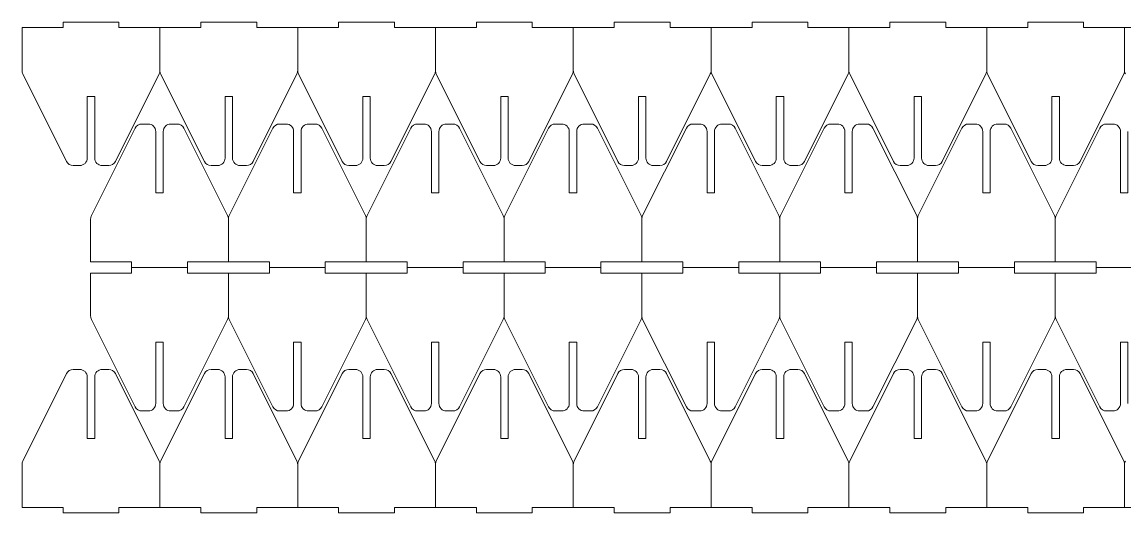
# Model space of a CAD drawing. Header units: millimetres. Extents: x -293 to 299, y -150 to -18.
# Drawn here: x -292.6 to 3.5, y -149.9 to -18.1 of the extents above; entities that cross this region are included whole.
import ezdxf

# ---------------------------------------------------------------- set-up
doc = ezdxf.new("R2010")
doc.units = ezdxf.units.MM
doc.header["$MEASUREMENT"] = 0
doc.layers.add('Layer 1', color=7, linetype='Continuous')

msp = doc.modelspace()

# ---------------------------------------------------------------- linework, layer by layer
at = {"layer": 'Layer 1', "lineweight": 9}
for points in [[(-292.6035, -31.17), (-292.6035, -19.6421), (-281.6035, -19.6421), (-281.6035, -18.1421), (-266.6035, -18.1421), (-266.6035, -19.6421), (-255.6035, -19.6421), (-244.6035, -19.6421), (-244.6035, -18.1421), (-229.6035, -18.1421), (-229.6035, -19.6421), (-218.6035, -19.6421), (-207.6035, -19.6421), (-207.6035, -18.1421), (-192.6035, -18.1421), (-192.6035, -19.6421), (-181.6035, -19.6421), (-170.6035, -19.6421), (-170.6035, -18.1421), (-155.6035, -18.1421), (-155.6035, -19.6421), (-144.6035, -19.6421), (-133.6035, -19.6421), (-133.6035, -18.1421), (-118.6035, -18.1421), (-118.6035, -19.6421), (-107.6035, -19.6421), (-96.6035, -19.6421), (-96.6035, -18.1421), (-81.6035, -18.1421), (-81.6035, -19.6421), (-70.6035, -19.6421), (-59.6035, -19.6421), (-59.6035, -18.1421), (-44.6035, -18.1421), (-44.6035, -19.6421), (-33.6035, -19.6421), (-22.6035, -19.6421), (-22.6035, -18.1421), (-7.6035, -18.1421), (-7.6035, -19.6421), (3.3965, -19.6421), (14.3965, -19.6421)], [(-255.6035, -19.6421), (-255.6035, -31.17)], [(-218.6035, -19.6421), (-218.6035, -31.17)], [(-181.6035, -19.6421), (-181.6035, -31.17)], [(-144.6035, -19.6421), (-144.6035, -31.17)], [(-107.6035, -19.6421), (-107.6035, -31.17)], [(-70.6035, -19.6421), (-70.6035, -31.17)], [(-33.6035, -19.6421), (-33.6035, -31.17)], [(3.3965, -31.17), (3.3965, -19.6421)], [(-280.6563, -55.5365), (-292.3924, -32.0644)], [(-255.8147, -32.0644), (-267.5508, -55.5365)], [(-243.6563, -55.5365), (-255.3924, -32.0644)], [(-218.8147, -32.0644), (-230.5508, -55.5365)], [(-206.6563, -55.5365), (-218.3924, -32.0644)], [(-181.8147, -32.0644), (-193.5508, -55.5365)], [(-169.6563, -55.5365), (-181.3924, -32.0644)], [(-144.8147, -32.0644), (-156.5508, -55.5365)], [(-132.6563, -55.5365), (-144.3924, -32.0644)], [(-107.8147, -32.0644), (-119.5508, -55.5365)], [(-95.6563, -55.5365), (-107.3924, -32.0644)], [(-70.8147, -32.0644), (-82.5508, -55.5365)], [(-58.6563, -55.5365), (-70.3924, -32.0644)], [(-33.8147, -32.0644), (-45.5508, -55.5365)], [(-273.1035, -54.6421), (-273.1035, -38.1421), (-275.1035, -38.1421), (-275.1035, -54.6421)], [(-236.1035, -54.6421), (-236.1035, -38.1421), (-238.1035, -38.1421), (-238.1035, -54.6421)], [(-199.1035, -54.6421), (-199.1035, -38.1421), (-201.1035, -38.1421), (-201.1035, -54.6421)], [(-162.1035, -54.6421), (-162.1035, -38.1421), (-164.1035, -38.1421), (-164.1035, -54.6421)], [(-125.1035, -54.6421), (-125.1035, -38.1421), (-127.1035, -38.1421), (-127.1035, -54.6421)], [(-88.1035, -54.6421), (-88.1035, -38.1421), (-90.1035, -38.1421), (-90.1035, -54.6421)], [(-51.1035, -54.6421), (-51.1035, -38.1421), (-53.1035, -38.1421), (-53.1035, -54.6421)], [(-262.2459, -46.6128), (-273.982, -70.0849)], [(-258.6931, -45.5072), (-260.4571, -45.5072)], [(-250.9292, -45.5072), (-252.6931, -45.5072)], [(-237.4043, -70.0849), (-249.1404, -46.6128)], [(-225.2459, -46.6128), (-236.982, -70.0849)], [(-221.6931, -45.5072), (-223.4571, -45.5072)], [(-213.9292, -45.5072), (-215.6931, -45.5072)], [(-200.4043, -70.0849), (-212.1404, -46.6128)], [(-188.2459, -46.6128), (-199.982, -70.0849)], [(-184.6931, -45.5072), (-186.4571, -45.5072)], [(-176.9292, -45.5072), (-178.6931, -45.5072)], [(-163.4043, -70.0849), (-175.1404, -46.6128)], [(-151.2459, -46.6128), (-162.982, -70.0849)], [(-147.6931, -45.5072), (-149.4571, -45.5072)], [(-139.9292, -45.5072), (-141.6931, -45.5072)], [(-126.4043, -70.0849), (-138.1404, -46.6128)], [(-114.2459, -46.6128), (-125.982, -70.0849)], [(-110.6931, -45.5072), (-112.4571, -45.5072)], [(-102.9292, -45.5072), (-104.6931, -45.5072)], [(-89.4043, -70.0849), (-101.1404, -46.6128)], [(-77.2459, -46.6128), (-88.982, -70.0849)], [(-73.6931, -45.5072), (-75.4571, -45.5072)], [(-65.9292, -45.5072), (-67.6931, -45.5072)], [(-52.4043, -70.0849), (-64.1404, -46.6128)], [(-3.2459, -46.6128), (-14.982, -70.0849)], [(0.3069, -45.5072), (-1.4571, -45.5072)], [(-254.6931, -47.5072), (-254.6931, -64.0072), (-256.6931, -64.0072), (-256.6931, -47.5072)], [(-217.6931, -47.5072), (-217.6931, -64.0072), (-219.6931, -64.0072), (-219.6931, -47.5072)], [(-180.6931, -47.5072), (-180.6931, -64.0072), (-182.6931, -64.0072), (-182.6931, -47.5072)], [(-143.6931, -47.5072), (-143.6931, -64.0072), (-145.6931, -64.0072), (-145.6931, -47.5072)], [(-106.6931, -47.5072), (-106.6931, -64.0072), (-108.6931, -64.0072), (-108.6931, -47.5072)], [(-69.6931, -47.5072), (-69.6931, -64.0072), (-71.6931, -64.0072), (-71.6931, -47.5072)], [(4.3069, -47.5072), (4.3069, -64.0072), (2.3069, -64.0072), (2.3069, -47.5072)], [(-277.1035, -56.6421), (-278.8675, -56.6421)], [(-269.3396, -56.6421), (-271.1035, -56.6421)], [(-240.1035, -56.6421), (-241.8675, -56.6421)], [(-232.3396, -56.6421), (-234.1035, -56.6421)], [(-203.1035, -56.6421), (-204.8675, -56.6421)], [(-195.3396, -56.6421), (-197.1035, -56.6421)], [(-166.1035, -56.6421), (-167.8675, -56.6421)], [(-158.3396, -56.6421), (-160.1035, -56.6421)], [(-129.1035, -56.6421), (-130.8675, -56.6421)], [(-121.3396, -56.6421), (-123.1035, -56.6421)], [(-92.1035, -56.6421), (-93.8675, -56.6421)], [(-84.3396, -56.6421), (-86.1035, -56.6421)], [(-55.1035, -56.6421), (-56.8675, -56.6421)], [(-47.3396, -56.6421), (-49.1035, -56.6421)], [(-274.1931, -70.9793), (-274.1931, -82.5072), (-263.1931, -82.5072), (-263.1931, -84.0072)], [(-226.1931, -84.0072), (-226.1931, -82.5072), (-237.1931, -82.5072), (-237.1931, -70.9793)], [(-189.1931, -84.0072), (-189.1931, -82.5072), (-200.1931, -82.5072), (-200.1931, -70.9793)], [(-163.1931, -82.5072), (-163.1931, -70.9793)], [(-126.1931, -82.5072), (-126.1931, -70.9793)], [(-78.1931, -84.0072), (-78.1931, -82.5072), (-89.1931, -82.5072), (-89.1931, -70.9793)], [(-41.1931, -84.0072), (-41.1931, -82.5072), (-52.1931, -82.5072), (-52.1931, -70.9793)], [(-15.1931, -70.9793), (-15.1931, -82.5072), (-4.1931, -82.5072), (-4.1931, -84.0072)], [(-274.1931, -97.0351), (-274.1931, -85.5072), (-263.1931, -85.5072), (-263.1931, -84.0072), (-248.1931, -84.0072), (-248.1931, -85.5072), (-237.1931, -85.5072)], [(-200.1931, -85.5072), (-211.1931, -85.5072), (-211.1931, -84.0072), (-226.1931, -84.0072), (-226.1931, -85.5072), (-237.1931, -85.5072), (-237.1931, -97.0351)], [(-89.1931, -85.5072), (-100.1931, -85.5072), (-100.1931, -84.0072), (-115.1931, -84.0072), (-115.1931, -85.5072), (-126.1931, -85.5072), (-137.1931, -85.5072), (-137.1931, -84.0072), (-152.1931, -84.0072), (-152.1931, -85.5072), (-163.1931, -85.5072), (-174.1931, -85.5072), (-174.1931, -84.0072), (-189.1931, -84.0072), (-189.1931, -85.5072), (-200.1931, -85.5072), (-200.1931, -97.0351)], [(-163.1931, -85.5072), (-163.1931, -97.0351)], [(-126.1931, -85.5072), (-126.1931, -97.0351)], [(-52.1931, -85.5072), (-63.1931, -85.5072), (-63.1931, -84.0072), (-78.1931, -84.0072), (-78.1931, -85.5072), (-89.1931, -85.5072), (-89.1931, -97.0351)], [(-15.1931, -85.5072), (-26.1931, -85.5072), (-26.1931, -84.0072), (-41.1931, -84.0072), (-41.1931, -85.5072), (-52.1931, -85.5072), (-52.1931, -97.0351)], [(-15.1931, -97.0351), (-15.1931, -85.5072), (-4.1931, -85.5072), (-4.1931, -84.0072), (10.8069, -84.0072), (10.8069, -85.5072), (21.8069, -85.5072), (32.8069, -85.5072), (32.8069, -84.0072), (47.8069, -84.0072), (47.8069, -85.5072), (58.8069, -85.5072)], [(-262.2459, -121.4016), (-273.982, -97.9295)], [(-237.4043, -97.9295), (-249.1404, -121.4016)], [(-225.2459, -121.4016), (-236.982, -97.9295)], [(-200.4043, -97.9295), (-212.1404, -121.4016)], [(-188.2459, -121.4016), (-199.982, -97.9295)], [(-163.4043, -97.9295), (-175.1404, -121.4016)], [(-151.2459, -121.4016), (-162.982, -97.9295)], [(-126.4043, -97.9295), (-138.1404, -121.4016)], [(-114.2459, -121.4016), (-125.982, -97.9295)], [(-89.4043, -97.9295), (-101.1404, -121.4016)], [(-77.2459, -121.4016), (-88.982, -97.9295)], [(-52.4043, -97.9295), (-64.1404, -121.4016)], [(-40.2459, -121.4016), (-51.982, -97.9295)], [(-15.4043, -97.9295), (-27.1404, -121.4016)], [(-3.2459, -121.4016), (-14.982, -97.9295)], [(-254.6931, -120.5072), (-254.6931, -104.0072), (-256.6931, -104.0072), (-256.6931, -120.5072)], [(-217.6931, -120.5072), (-217.6931, -104.0072), (-219.6931, -104.0072), (-219.6931, -120.5072)], [(-180.6931, -120.5072), (-180.6931, -104.0072), (-182.6931, -104.0072), (-182.6931, -120.5072)], [(-143.6931, -120.5072), (-143.6931, -104.0072), (-145.6931, -104.0072), (-145.6931, -120.5072)], [(-106.6931, -120.5072), (-106.6931, -104.0072), (-108.6931, -104.0072), (-108.6931, -120.5072)], [(-69.6931, -120.5072), (-69.6931, -104.0072), (-71.6931, -104.0072), (-71.6931, -120.5072)], [(-32.6931, -120.5072), (-32.6931, -104.0072), (-34.6931, -104.0072), (-34.6931, -120.5072)], [(4.3069, -120.5072), (4.3069, -104.0072), (2.3069, -104.0072), (2.3069, -120.5072)], [(-292.3924, -135.95), (-280.6563, -112.4779)], [(-278.8675, -111.3723), (-277.1035, -111.3723)], [(-271.1035, -111.3723), (-269.3396, -111.3723)], [(-267.5508, -112.4779), (-255.8147, -135.95)], [(-243.6563, -112.4779), (-255.3924, -135.95)], [(-240.1035, -111.3723), (-241.8675, -111.3723)], [(-232.3396, -111.3723), (-234.1035, -111.3723)], [(-218.8147, -135.95), (-230.5508, -112.4779)], [(-206.6563, -112.4779), (-218.3924, -135.95)], [(-203.1035, -111.3723), (-204.8675, -111.3723)], [(-195.3396, -111.3723), (-197.1035, -111.3723)], [(-181.8147, -135.95), (-193.5508, -112.4779)], [(-169.6563, -112.4779), (-181.3924, -135.95)], [(-166.1035, -111.3723), (-167.8675, -111.3723)], [(-158.3396, -111.3723), (-160.1035, -111.3723)], [(-144.8147, -135.95), (-156.5508, -112.4779)], [(-132.6563, -112.4779), (-144.3924, -135.95)], [(-129.1035, -111.3723), (-130.8675, -111.3723)], [(-121.3396, -111.3723), (-123.1035, -111.3723)], [(-107.8147, -135.95), (-119.5508, -112.4779)], [(-95.6563, -112.4779), (-107.3924, -135.95)], [(-92.1035, -111.3723), (-93.8675, -111.3723)], [(-84.3396, -111.3723), (-86.1035, -111.3723)], [(-70.8147, -135.95), (-82.5508, -112.4779)], [(-58.6563, -112.4779), (-70.3924, -135.95)], [(-55.1035, -111.3723), (-56.8675, -111.3723)], [(-47.3396, -111.3723), (-49.1035, -111.3723)], [(-33.8147, -135.95), (-45.5508, -112.4779)], [(-21.6563, -112.4779), (-33.3924, -135.95)], [(-18.1035, -111.3723), (-19.8675, -111.3723)], [(-10.3396, -111.3723), (-12.1035, -111.3723)], [(3.1853, -135.95), (-8.5508, -112.4779)], [(-275.1035, -113.3723), (-275.1035, -129.8723), (-273.1035, -129.8723), (-273.1035, -113.3723)], [(-236.1035, -113.3723), (-236.1035, -129.8723), (-238.1035, -129.8723), (-238.1035, -113.3723)], [(-199.1035, -113.3723), (-199.1035, -129.8723), (-201.1035, -129.8723), (-201.1035, -113.3723)], [(-162.1035, -113.3723), (-162.1035, -129.8723), (-164.1035, -129.8723), (-164.1035, -113.3723)], [(-125.1035, -113.3723), (-125.1035, -129.8723), (-127.1035, -129.8723), (-127.1035, -113.3723)], [(-88.1035, -113.3723), (-88.1035, -129.8723), (-90.1035, -129.8723), (-90.1035, -113.3723)], [(-51.1035, -113.3723), (-51.1035, -129.8723), (-53.1035, -129.8723), (-53.1035, -113.3723)], [(-14.1035, -113.3723), (-14.1035, -129.8723), (-16.1035, -129.8723), (-16.1035, -113.3723)], [(-258.6931, -122.5072), (-260.4571, -122.5072)], [(-250.9292, -122.5072), (-252.6931, -122.5072)], [(-221.6931, -122.5072), (-223.4571, -122.5072)], [(-213.9292, -122.5072), (-215.6931, -122.5072)], [(-184.6931, -122.5072), (-186.4571, -122.5072)], [(-176.9292, -122.5072), (-178.6931, -122.5072)], [(-147.6931, -122.5072), (-149.4571, -122.5072)], [(-139.9292, -122.5072), (-141.6931, -122.5072)], [(-110.6931, -122.5072), (-112.4571, -122.5072)], [(-102.9292, -122.5072), (-104.6931, -122.5072)], [(-73.6931, -122.5072), (-75.4571, -122.5072)], [(-65.9292, -122.5072), (-67.6931, -122.5072)], [(-36.6931, -122.5072), (-38.4571, -122.5072)], [(-28.9292, -122.5072), (-30.6931, -122.5072)], [(0.3069, -122.5072), (-1.4571, -122.5072)], [(14.3965, -148.3723), (3.3965, -148.3723), (-7.6035, -148.3723), (-7.6035, -149.8723), (-22.6035, -149.8723), (-22.6035, -148.3723), (-33.6035, -148.3723), (-44.6035, -148.3723), (-44.6035, -149.8723), (-59.6035, -149.8723), (-59.6035, -148.3723), (-70.6035, -148.3723), (-81.6035, -148.3723), (-81.6035, -149.8723), (-96.6035, -149.8723), (-96.6035, -148.3723), (-107.6035, -148.3723), (-118.6035, -148.3723), (-118.6035, -149.8723), (-133.6035, -149.8723), (-133.6035, -148.3723), (-144.6035, -148.3723), (-155.6035, -148.3723), (-155.6035, -149.8723), (-170.6035, -149.8723), (-170.6035, -148.3723), (-181.6035, -148.3723), (-192.6035, -148.3723), (-192.6035, -149.8723), (-207.6035, -149.8723), (-207.6035, -148.3723), (-218.6035, -148.3723), (-229.6035, -148.3723), (-229.6035, -149.8723), (-244.6035, -149.8723), (-244.6035, -148.3723), (-255.6035, -148.3723), (-266.6035, -148.3723), (-266.6035, -149.8723), (-281.6035, -149.8723), (-281.6035, -148.3723), (-292.6035, -148.3723), (-292.6035, -136.8444)], [(-255.6035, -136.8444), (-255.6035, -148.3723)], [(-218.6035, -148.3723), (-218.6035, -136.8444)], [(-181.6035, -148.3723), (-181.6035, -136.8444)], [(-144.6035, -148.3723), (-144.6035, -136.8444)], [(-107.6035, -148.3723), (-107.6035, -136.8444)], [(-70.6035, -148.3723), (-70.6035, -136.8444)], [(-33.6035, -148.3723), (-33.6035, -136.8444)], [(3.3965, -136.8444), (3.3965, -148.3723)]]:
    msp.add_lwpolyline(points, dxfattribs=at)
at = {"layer": 'Layer 1', "color": 240, "lineweight": 9}
for points in [[(-21.6563, -55.5365), (-33.3924, -32.0644)], [(3.1853, -32.0644), (-8.5508, -55.5365)], [(-14.1035, -54.6421), (-14.1035, -38.1421), (-16.1035, -38.1421), (-16.1035, -54.6421)], [(-40.2459, -46.6128), (-51.982, -70.0849)], [(-36.6931, -45.5072), (-38.4571, -45.5072)], [(-28.9292, -45.5072), (-30.6931, -45.5072)], [(-15.4043, -70.0849), (-27.1404, -46.6128)], [(-32.6931, -47.5072), (-32.6931, -64.0072), (-34.6931, -64.0072), (-34.6931, -47.5072)], [(-18.1035, -56.6421), (-19.8675, -56.6421)], [(-10.3396, -56.6421), (-12.1035, -56.6421)], [(-248.1931, -84.0072), (-248.1931, -82.5072), (-237.1931, -82.5072)], [(-211.1931, -84.0072), (-211.1931, -82.5072), (-200.1931, -82.5072)], [(-174.1931, -84.0072), (-174.1931, -82.5072), (-163.1931, -82.5072), (-152.1931, -82.5072), (-152.1931, -84.0072)], [(-137.1931, -84.0072), (-137.1931, -82.5072), (-126.1931, -82.5072), (-115.1931, -82.5072), (-115.1931, -84.0072)], [(-100.1931, -84.0072), (-100.1931, -82.5072), (-89.1931, -82.5072)], [(-63.1931, -84.0072), (-63.1931, -82.5072), (-52.1931, -82.5072)], [(-26.1931, -84.0072), (-26.1931, -82.5072), (-15.1931, -82.5072)]]:
    msp.add_lwpolyline(points, dxfattribs=at)
at = {"layer": 'Layer 1', "lineweight": 9}
for points in [[(-292.3924, -32.0644), (-292.5312, -31.7867), (-292.6035, -31.4805), (-292.6035, -31.17)], [(-255.6035, -31.17), (-255.6035, -31.4805), (-255.6758, -31.7867), (-255.8147, -32.0644)], [(-255.3924, -32.0644), (-255.5312, -31.7867), (-255.6035, -31.4805), (-255.6035, -31.17)], [(-218.6035, -31.17), (-218.6035, -31.4805), (-218.6758, -31.7867), (-218.8147, -32.0644)], [(-218.3924, -32.0644), (-218.5312, -31.7867), (-218.6035, -31.4805), (-218.6035, -31.17)], [(-181.6035, -31.17), (-181.6035, -31.4805), (-181.6758, -31.7867), (-181.8147, -32.0644)], [(-181.3924, -32.0644), (-181.5312, -31.7867), (-181.6035, -31.4805), (-181.6035, -31.17)], [(-144.6035, -31.17), (-144.6035, -31.4805), (-144.6758, -31.7867), (-144.8147, -32.0644)], [(-144.3924, -32.0644), (-144.5312, -31.7867), (-144.6035, -31.4805), (-144.6035, -31.17)], [(-107.6035, -31.17), (-107.6035, -31.4805), (-107.6758, -31.7867), (-107.8147, -32.0644)], [(-107.3924, -32.0644), (-107.5312, -31.7867), (-107.6035, -31.4805), (-107.6035, -31.17)], [(-70.6035, -31.17), (-70.6035, -31.4805), (-70.6758, -31.7867), (-70.8147, -32.0644)], [(-70.3924, -32.0644), (-70.5312, -31.7867), (-70.6035, -31.4805), (-70.6035, -31.17)], [(-33.6035, -31.17), (-33.6035, -31.4805), (-33.6758, -31.7867), (-33.8147, -32.0644)], [(3.6076, -32.0644), (3.4688, -31.7867), (3.3965, -31.4805), (3.3965, -31.17)], [(-260.4571, -45.5072), (-261.2146, -45.5072), (-261.9071, -45.9352), (-262.2459, -46.6128)], [(-249.1404, -46.6128), (-249.4791, -45.9352), (-250.1717, -45.5072), (-250.9292, -45.5072)], [(-223.4571, -45.5072), (-224.2146, -45.5072), (-224.9071, -45.9352), (-225.2459, -46.6128)], [(-212.1404, -46.6128), (-212.4791, -45.9352), (-213.1717, -45.5072), (-213.9292, -45.5072)], [(-186.4571, -45.5072), (-187.2146, -45.5072), (-187.9071, -45.9352), (-188.2459, -46.6128)], [(-175.1404, -46.6128), (-175.4791, -45.9352), (-176.1717, -45.5072), (-176.9292, -45.5072)], [(-149.4571, -45.5072), (-150.2146, -45.5072), (-150.9071, -45.9352), (-151.2459, -46.6128)], [(-138.1404, -46.6128), (-138.4791, -45.9352), (-139.1717, -45.5072), (-139.9292, -45.5072)], [(-112.4571, -45.5072), (-113.2146, -45.5072), (-113.9071, -45.9352), (-114.2459, -46.6128)], [(-101.1404, -46.6128), (-101.4791, -45.9352), (-102.1717, -45.5072), (-102.9292, -45.5072)], [(-75.4571, -45.5072), (-76.2146, -45.5072), (-76.9071, -45.9352), (-77.2459, -46.6128)], [(-64.1404, -46.6128), (-64.4791, -45.9352), (-65.1717, -45.5072), (-65.9292, -45.5072)], [(-1.4571, -45.5072), (-2.2146, -45.5072), (-2.9071, -45.9352), (-3.2459, -46.6128)], [(-278.8675, -56.6421), (-279.625, -56.6421), (-280.3175, -56.2141), (-280.6563, -55.5365)], [(-267.5508, -55.5365), (-267.8895, -56.2141), (-268.5821, -56.6421), (-269.3396, -56.6421)], [(-241.8675, -56.6421), (-242.625, -56.6421), (-243.3175, -56.2141), (-243.6563, -55.5365)], [(-230.5508, -55.5365), (-230.8895, -56.2141), (-231.5821, -56.6421), (-232.3396, -56.6421)], [(-204.8675, -56.6421), (-205.625, -56.6421), (-206.3175, -56.2141), (-206.6563, -55.5365)], [(-193.5508, -55.5365), (-193.8895, -56.2141), (-194.5821, -56.6421), (-195.3396, -56.6421)], [(-167.8675, -56.6421), (-168.625, -56.6421), (-169.3175, -56.2141), (-169.6563, -55.5365)], [(-156.5508, -55.5365), (-156.8895, -56.2141), (-157.5821, -56.6421), (-158.3396, -56.6421)], [(-130.8675, -56.6421), (-131.625, -56.6421), (-132.3175, -56.2141), (-132.6563, -55.5365)], [(-119.5508, -55.5365), (-119.8895, -56.2141), (-120.5821, -56.6421), (-121.3396, -56.6421)], [(-93.8675, -56.6421), (-94.625, -56.6421), (-95.3175, -56.2141), (-95.6563, -55.5365)], [(-82.5508, -55.5365), (-82.8895, -56.2141), (-83.5821, -56.6421), (-84.3396, -56.6421)], [(-56.8675, -56.6421), (-57.625, -56.6421), (-58.3175, -56.2141), (-58.6563, -55.5365)], [(-45.5508, -55.5365), (-45.8895, -56.2141), (-46.5821, -56.6421), (-47.3396, -56.6421)], [(-273.982, -70.0849), (-274.1208, -70.3626), (-274.1931, -70.6688), (-274.1931, -70.9793)], [(-237.1931, -70.9793), (-237.1931, -70.6688), (-237.2654, -70.3626), (-237.4043, -70.0849)], [(-236.982, -70.0849), (-237.1208, -70.3626), (-237.1931, -70.6688), (-237.1931, -70.9793)], [(-200.1931, -70.9793), (-200.1931, -70.6688), (-200.2654, -70.3626), (-200.4043, -70.0849)], [(-199.982, -70.0849), (-200.1208, -70.3626), (-200.1931, -70.6688), (-200.1931, -70.9793)], [(-163.1931, -70.9793), (-163.1931, -70.6688), (-163.2654, -70.3626), (-163.4043, -70.0849)], [(-162.982, -70.0849), (-163.1208, -70.3626), (-163.1931, -70.6688), (-163.1931, -70.9793)], [(-126.1931, -70.9793), (-126.1931, -70.6688), (-126.2654, -70.3626), (-126.4043, -70.0849)], [(-125.982, -70.0849), (-126.1208, -70.3626), (-126.1931, -70.6688), (-126.1931, -70.9793)], [(-89.1931, -70.9793), (-89.1931, -70.6688), (-89.2654, -70.3626), (-89.4043, -70.0849)], [(-88.982, -70.0849), (-89.1208, -70.3626), (-89.1931, -70.6688), (-89.1931, -70.9793)], [(-52.1931, -70.9793), (-52.1931, -70.6688), (-52.2654, -70.3626), (-52.4043, -70.0849)], [(-14.982, -70.0849), (-15.1208, -70.3626), (-15.1931, -70.6688), (-15.1931, -70.9793)], [(-273.982, -97.9295), (-274.1208, -97.6518), (-274.1931, -97.3456), (-274.1931, -97.0351)], [(-237.1931, -97.0351), (-237.1931, -97.3456), (-237.2654, -97.6518), (-237.4043, -97.9295)], [(-236.982, -97.9295), (-237.1208, -97.6518), (-237.1931, -97.3456), (-237.1931, -97.0351)], [(-200.1931, -97.0351), (-200.1931, -97.3456), (-200.2654, -97.6518), (-200.4043, -97.9295)], [(-199.982, -97.9295), (-200.1208, -97.6518), (-200.1931, -97.3456), (-200.1931, -97.0351)], [(-163.1931, -97.0351), (-163.1931, -97.3456), (-163.2654, -97.6518), (-163.4043, -97.9295)], [(-162.982, -97.9295), (-163.1208, -97.6518), (-163.1931, -97.3456), (-163.1931, -97.0351)], [(-126.1931, -97.0351), (-126.1931, -97.3456), (-126.2654, -97.6518), (-126.4043, -97.9295)], [(-125.982, -97.9295), (-126.1208, -97.6518), (-126.1931, -97.3456), (-126.1931, -97.0351)], [(-89.1931, -97.0351), (-89.1931, -97.3456), (-89.2654, -97.6518), (-89.4043, -97.9295)], [(-88.982, -97.9295), (-89.1208, -97.6518), (-89.1931, -97.3456), (-89.1931, -97.0351)], [(-52.1931, -97.0351), (-52.1931, -97.3456), (-52.2654, -97.6518), (-52.4043, -97.9295)], [(-51.982, -97.9295), (-52.1208, -97.6518), (-52.1931, -97.3456), (-52.1931, -97.0351)], [(-15.1931, -97.0351), (-15.1931, -97.3456), (-15.2654, -97.6518), (-15.4043, -97.9295)], [(-14.982, -97.9295), (-15.1208, -97.6518), (-15.1931, -97.3456), (-15.1931, -97.0351)], [(-280.6563, -112.4779), (-280.3175, -111.8003), (-279.625, -111.3723), (-278.8675, -111.3723)], [(-269.3396, -111.3723), (-268.5821, -111.3723), (-267.8895, -111.8003), (-267.5508, -112.4779)], [(-241.8675, -111.3723), (-242.625, -111.3723), (-243.3175, -111.8003), (-243.6563, -112.4779)], [(-230.5508, -112.4779), (-230.8895, -111.8003), (-231.5821, -111.3723), (-232.3396, -111.3723)], [(-204.8675, -111.3723), (-205.625, -111.3723), (-206.3175, -111.8003), (-206.6563, -112.4779)], [(-193.5508, -112.4779), (-193.8895, -111.8003), (-194.5821, -111.3723), (-195.3396, -111.3723)], [(-167.8675, -111.3723), (-168.625, -111.3723), (-169.3175, -111.8003), (-169.6563, -112.4779)], [(-156.5508, -112.4779), (-156.8895, -111.8003), (-157.5821, -111.3723), (-158.3396, -111.3723)], [(-130.8675, -111.3723), (-131.625, -111.3723), (-132.3175, -111.8003), (-132.6563, -112.4779)], [(-119.5508, -112.4779), (-119.8895, -111.8003), (-120.5821, -111.3723), (-121.3396, -111.3723)], [(-93.8675, -111.3723), (-94.625, -111.3723), (-95.3175, -111.8003), (-95.6563, -112.4779)], [(-82.5508, -112.4779), (-82.8895, -111.8003), (-83.5821, -111.3723), (-84.3396, -111.3723)], [(-56.8675, -111.3723), (-57.625, -111.3723), (-58.3175, -111.8003), (-58.6563, -112.4779)], [(-45.5508, -112.4779), (-45.8895, -111.8003), (-46.5821, -111.3723), (-47.3396, -111.3723)], [(-19.8675, -111.3723), (-20.625, -111.3723), (-21.3175, -111.8003), (-21.6563, -112.4779)], [(-8.5508, -112.4779), (-8.8895, -111.8003), (-9.5821, -111.3723), (-10.3396, -111.3723)], [(-260.4571, -122.5072), (-261.2146, -122.5072), (-261.9071, -122.0792), (-262.2459, -121.4016)], [(-249.1404, -121.4016), (-249.4791, -122.0792), (-250.1717, -122.5072), (-250.9292, -122.5072)], [(-223.4571, -122.5072), (-224.2146, -122.5072), (-224.9071, -122.0792), (-225.2459, -121.4016)], [(-212.1404, -121.4016), (-212.4791, -122.0792), (-213.1717, -122.5072), (-213.9292, -122.5072)], [(-186.4571, -122.5072), (-187.2146, -122.5072), (-187.9071, -122.0792), (-188.2459, -121.4016)], [(-175.1404, -121.4016), (-175.4791, -122.0792), (-176.1717, -122.5072), (-176.9292, -122.5072)], [(-149.4571, -122.5072), (-150.2146, -122.5072), (-150.9071, -122.0792), (-151.2459, -121.4016)], [(-138.1404, -121.4016), (-138.4791, -122.0792), (-139.1717, -122.5072), (-139.9292, -122.5072)], [(-112.4571, -122.5072), (-113.2146, -122.5072), (-113.9071, -122.0792), (-114.2459, -121.4016)], [(-101.1404, -121.4016), (-101.4791, -122.0792), (-102.1717, -122.5072), (-102.9292, -122.5072)], [(-75.4571, -122.5072), (-76.2146, -122.5072), (-76.9071, -122.0792), (-77.2459, -121.4016)], [(-64.1404, -121.4016), (-64.4791, -122.0792), (-65.1717, -122.5072), (-65.9292, -122.5072)], [(-38.4571, -122.5072), (-39.2146, -122.5072), (-39.9071, -122.0792), (-40.2459, -121.4016)], [(-27.1404, -121.4016), (-27.4791, -122.0792), (-28.1717, -122.5072), (-28.9292, -122.5072)], [(-1.4571, -122.5072), (-2.2146, -122.5072), (-2.9071, -122.0792), (-3.2459, -121.4016)], [(-292.6035, -136.8444), (-292.6035, -136.5339), (-292.5312, -136.2277), (-292.3924, -135.95)], [(-255.8147, -135.95), (-255.6758, -136.2277), (-255.6035, -136.5339), (-255.6035, -136.8444)], [(-255.3924, -135.95), (-255.5312, -136.2277), (-255.6035, -136.5339), (-255.6035, -136.8444)], [(-218.6035, -136.8444), (-218.6035, -136.5339), (-218.6758, -136.2277), (-218.8147, -135.95)], [(-218.3924, -135.95), (-218.5312, -136.2277), (-218.6035, -136.5339), (-218.6035, -136.8444)], [(-181.6035, -136.8444), (-181.6035, -136.5339), (-181.6758, -136.2277), (-181.8147, -135.95)], [(-181.3924, -135.95), (-181.5312, -136.2277), (-181.6035, -136.5339), (-181.6035, -136.8444)], [(-144.6035, -136.8444), (-144.6035, -136.5339), (-144.6758, -136.2277), (-144.8147, -135.95)], [(-144.3924, -135.95), (-144.5312, -136.2277), (-144.6035, -136.5339), (-144.6035, -136.8444)], [(-107.6035, -136.8444), (-107.6035, -136.5339), (-107.6758, -136.2277), (-107.8147, -135.95)], [(-107.3924, -135.95), (-107.5312, -136.2277), (-107.6035, -136.5339), (-107.6035, -136.8444)], [(-70.6035, -136.8444), (-70.6035, -136.5339), (-70.6758, -136.2277), (-70.8147, -135.95)], [(-70.3924, -135.95), (-70.5312, -136.2277), (-70.6035, -136.5339), (-70.6035, -136.8444)], [(-33.6035, -136.8444), (-33.6035, -136.5339), (-33.6758, -136.2277), (-33.8147, -135.95)], [(-33.3924, -135.95), (-33.5312, -136.2277), (-33.6035, -136.5339), (-33.6035, -136.8444)], [(3.3965, -136.8444), (3.3965, -136.5339), (3.3242, -136.2277), (3.1853, -135.95)], [(3.6076, -135.95), (3.4688, -136.2277), (3.3965, -136.5339), (3.3965, -136.8444)]]:
    msp.add_open_spline(points, degree=3, dxfattribs=at)
at = {"layer": 'Layer 1', "color": 240, "lineweight": 9}
for points in [[(-33.3924, -32.0644), (-33.5312, -31.7867), (-33.6035, -31.4805), (-33.6035, -31.17)], [(3.3965, -31.17), (3.3965, -31.4805), (3.3242, -31.7867), (3.1853, -32.0644)], [(-38.4571, -45.5072), (-39.2146, -45.5072), (-39.9071, -45.9352), (-40.2459, -46.6128)], [(-27.1404, -46.6128), (-27.4791, -45.9352), (-28.1717, -45.5072), (-28.9292, -45.5072)], [(-19.8675, -56.6421), (-20.625, -56.6421), (-21.3175, -56.2141), (-21.6563, -55.5365)], [(-8.5508, -55.5365), (-8.8895, -56.2141), (-9.5821, -56.6421), (-10.3396, -56.6421)], [(-51.982, -70.0849), (-52.1208, -70.3626), (-52.1931, -70.6688), (-52.1931, -70.9793)], [(-15.1931, -70.9793), (-15.1931, -70.6688), (-15.2654, -70.3626), (-15.4043, -70.0849)]]:
    msp.add_open_spline(points, degree=3, dxfattribs=at)
at = {"layer": 'Layer 1', "lineweight": 9}
for points in [[(-256.6931, -47.5072), (-256.6931, -46.9768), (-256.9039, -46.4681), (-257.2789, -46.093), (-257.654, -45.7179), (-258.1627, -45.5072), (-258.6931, -45.5072)], [(-252.6931, -45.5072), (-253.2236, -45.5072), (-253.7323, -45.7179), (-254.1074, -46.093), (-254.4824, -46.4681), (-254.6931, -46.9768), (-254.6931, -47.5072)], [(-219.6931, -47.5072), (-219.6931, -46.9768), (-219.9039, -46.4681), (-220.2789, -46.093), (-220.654, -45.7179), (-221.1627, -45.5072), (-221.6931, -45.5072)], [(-215.6931, -45.5072), (-216.2236, -45.5072), (-216.7323, -45.7179), (-217.1074, -46.093), (-217.4824, -46.4681), (-217.6931, -46.9768), (-217.6931, -47.5072)], [(-182.6931, -47.5072), (-182.6931, -46.9768), (-182.9039, -46.4681), (-183.2789, -46.093), (-183.654, -45.7179), (-184.1627, -45.5072), (-184.6931, -45.5072)], [(-178.6931, -45.5072), (-179.2236, -45.5072), (-179.7323, -45.7179), (-180.1074, -46.093), (-180.4824, -46.4681), (-180.6931, -46.9768), (-180.6931, -47.5072)], [(-145.6931, -47.5072), (-145.6931, -46.9768), (-145.9039, -46.4681), (-146.2789, -46.093), (-146.654, -45.7179), (-147.1627, -45.5072), (-147.6931, -45.5072)], [(-141.6931, -45.5072), (-142.2236, -45.5072), (-142.7323, -45.7179), (-143.1074, -46.093), (-143.4824, -46.4681), (-143.6931, -46.9768), (-143.6931, -47.5072)], [(-108.6931, -47.5072), (-108.6931, -46.9768), (-108.9039, -46.4681), (-109.2789, -46.093), (-109.654, -45.7179), (-110.1627, -45.5072), (-110.6931, -45.5072)], [(-104.6931, -45.5072), (-105.2236, -45.5072), (-105.7323, -45.7179), (-106.1074, -46.093), (-106.4824, -46.4681), (-106.6931, -46.9768), (-106.6931, -47.5072)], [(-71.6931, -47.5072), (-71.6931, -46.9768), (-71.9039, -46.4681), (-72.2789, -46.093), (-72.654, -45.7179), (-73.1627, -45.5072), (-73.6931, -45.5072)], [(-67.6931, -45.5072), (-68.2236, -45.5072), (-68.7323, -45.7179), (-69.1074, -46.093), (-69.4824, -46.4681), (-69.6931, -46.9768), (-69.6931, -47.5072)], [(2.3069, -47.5072), (2.3069, -46.9768), (2.0961, -46.4681), (1.7211, -46.093), (1.346, -45.7179), (0.8373, -45.5072), (0.3069, -45.5072)], [(-275.1035, -54.6421), (-275.1035, -55.1725), (-275.3143, -55.6812), (-275.6893, -56.0563), (-276.0644, -56.4314), (-276.5731, -56.6421), (-277.1035, -56.6421)], [(-271.1035, -56.6421), (-271.634, -56.6421), (-272.1427, -56.4314), (-272.5178, -56.0563), (-272.8928, -55.6812), (-273.1035, -55.1725), (-273.1035, -54.6421)], [(-238.1035, -54.6421), (-238.1035, -55.1725), (-238.3143, -55.6812), (-238.6893, -56.0563), (-239.0644, -56.4314), (-239.5731, -56.6421), (-240.1035, -56.6421)], [(-234.1035, -56.6421), (-234.634, -56.6421), (-235.1427, -56.4314), (-235.5178, -56.0563), (-235.8928, -55.6812), (-236.1035, -55.1725), (-236.1035, -54.6421)], [(-201.1035, -54.6421), (-201.1035, -55.1725), (-201.3143, -55.6812), (-201.6893, -56.0563), (-202.0644, -56.4314), (-202.5731, -56.6421), (-203.1035, -56.6421)], [(-197.1035, -56.6421), (-197.634, -56.6421), (-198.1427, -56.4314), (-198.5178, -56.0563), (-198.8928, -55.6812), (-199.1035, -55.1725), (-199.1035, -54.6421)], [(-164.1035, -54.6421), (-164.1035, -55.1725), (-164.3143, -55.6812), (-164.6893, -56.0563), (-165.0644, -56.4314), (-165.5731, -56.6421), (-166.1035, -56.6421)], [(-160.1035, -56.6421), (-160.634, -56.6421), (-161.1427, -56.4314), (-161.5178, -56.0563), (-161.8928, -55.6812), (-162.1035, -55.1725), (-162.1035, -54.6421)], [(-127.1035, -54.6421), (-127.1035, -55.1725), (-127.3143, -55.6812), (-127.6893, -56.0563), (-128.0644, -56.4314), (-128.5731, -56.6421), (-129.1035, -56.6421)], [(-123.1035, -56.6421), (-123.634, -56.6421), (-124.1427, -56.4314), (-124.5178, -56.0563), (-124.8928, -55.6812), (-125.1035, -55.1725), (-125.1035, -54.6421)], [(-90.1035, -54.6421), (-90.1035, -55.1725), (-90.3143, -55.6812), (-90.6893, -56.0563), (-91.0644, -56.4314), (-91.5731, -56.6421), (-92.1035, -56.6421)], [(-86.1035, -56.6421), (-86.634, -56.6421), (-87.1427, -56.4314), (-87.5178, -56.0563), (-87.8928, -55.6812), (-88.1035, -55.1725), (-88.1035, -54.6421)], [(-53.1035, -54.6421), (-53.1035, -55.1725), (-53.3143, -55.6812), (-53.6893, -56.0563), (-54.0644, -56.4314), (-54.5731, -56.6421), (-55.1035, -56.6421)], [(-49.1035, -56.6421), (-49.634, -56.6421), (-50.1427, -56.4314), (-50.5178, -56.0563), (-50.8928, -55.6812), (-51.1035, -55.1725), (-51.1035, -54.6421)], [(-277.1035, -111.3723), (-276.5731, -111.3723), (-276.0644, -111.583), (-275.6893, -111.9581), (-275.3143, -112.3332), (-275.1035, -112.8419), (-275.1035, -113.3723)], [(-273.1035, -113.3723), (-273.1035, -112.8419), (-272.8928, -112.3332), (-272.5178, -111.9581), (-272.1427, -111.583), (-271.634, -111.3723), (-271.1035, -111.3723)], [(-238.1035, -113.3723), (-238.1035, -112.8419), (-238.3143, -112.3332), (-238.6893, -111.9581), (-239.0644, -111.583), (-239.5731, -111.3723), (-240.1035, -111.3723)], [(-234.1035, -111.3723), (-234.634, -111.3723), (-235.1427, -111.583), (-235.5178, -111.9581), (-235.8928, -112.3332), (-236.1035, -112.8419), (-236.1035, -113.3723)], [(-201.1035, -113.3723), (-201.1035, -112.8419), (-201.3143, -112.3332), (-201.6893, -111.9581), (-202.0644, -111.583), (-202.5731, -111.3723), (-203.1035, -111.3723)], [(-197.1035, -111.3723), (-197.634, -111.3723), (-198.1427, -111.583), (-198.5178, -111.9581), (-198.8928, -112.3332), (-199.1035, -112.8419), (-199.1035, -113.3723)], [(-164.1035, -113.3723), (-164.1035, -112.8419), (-164.3143, -112.3332), (-164.6893, -111.9581), (-165.0644, -111.583), (-165.5731, -111.3723), (-166.1035, -111.3723)], [(-160.1035, -111.3723), (-160.634, -111.3723), (-161.1427, -111.583), (-161.5178, -111.9581), (-161.8928, -112.3332), (-162.1035, -112.8419), (-162.1035, -113.3723)], [(-127.1035, -113.3723), (-127.1035, -112.8419), (-127.3143, -112.3332), (-127.6893, -111.9581), (-128.0644, -111.583), (-128.5731, -111.3723), (-129.1035, -111.3723)], [(-123.1035, -111.3723), (-123.634, -111.3723), (-124.1427, -111.583), (-124.5178, -111.9581), (-124.8928, -112.3332), (-125.1035, -112.8419), (-125.1035, -113.3723)], [(-90.1035, -113.3723), (-90.1035, -112.8419), (-90.3143, -112.3332), (-90.6893, -111.9581), (-91.0644, -111.583), (-91.5731, -111.3723), (-92.1035, -111.3723)], [(-86.1035, -111.3723), (-86.634, -111.3723), (-87.1427, -111.583), (-87.5178, -111.9581), (-87.8928, -112.3332), (-88.1035, -112.8419), (-88.1035, -113.3723)], [(-53.1035, -113.3723), (-53.1035, -112.8419), (-53.3143, -112.3332), (-53.6893, -111.9581), (-54.0644, -111.583), (-54.5731, -111.3723), (-55.1035, -111.3723)], [(-49.1035, -111.3723), (-49.634, -111.3723), (-50.1427, -111.583), (-50.5178, -111.9581), (-50.8928, -112.3332), (-51.1035, -112.8419), (-51.1035, -113.3723)], [(-16.1035, -113.3723), (-16.1035, -112.8419), (-16.3143, -112.3332), (-16.6893, -111.9581), (-17.0644, -111.583), (-17.5731, -111.3723), (-18.1035, -111.3723)], [(-12.1035, -111.3723), (-12.634, -111.3723), (-13.1427, -111.583), (-13.5178, -111.9581), (-13.8928, -112.3332), (-14.1035, -112.8419), (-14.1035, -113.3723)], [(-256.6931, -120.5072), (-256.6931, -121.0376), (-256.9039, -121.5463), (-257.2789, -121.9214), (-257.654, -122.2965), (-258.1627, -122.5072), (-258.6931, -122.5072)], [(-252.6931, -122.5072), (-253.2236, -122.5072), (-253.7323, -122.2965), (-254.1074, -121.9214), (-254.4824, -121.5463), (-254.6931, -121.0376), (-254.6931, -120.5072)], [(-219.6931, -120.5072), (-219.6931, -121.0376), (-219.9039, -121.5463), (-220.2789, -121.9214), (-220.654, -122.2965), (-221.1627, -122.5072), (-221.6931, -122.5072)], [(-215.6931, -122.5072), (-216.2236, -122.5072), (-216.7323, -122.2965), (-217.1074, -121.9214), (-217.4824, -121.5463), (-217.6931, -121.0376), (-217.6931, -120.5072)], [(-182.6931, -120.5072), (-182.6931, -121.0376), (-182.9039, -121.5463), (-183.2789, -121.9214), (-183.654, -122.2965), (-184.1627, -122.5072), (-184.6931, -122.5072)], [(-178.6931, -122.5072), (-179.2236, -122.5072), (-179.7323, -122.2965), (-180.1074, -121.9214), (-180.4824, -121.5463), (-180.6931, -121.0376), (-180.6931, -120.5072)], [(-145.6931, -120.5072), (-145.6931, -121.0376), (-145.9039, -121.5463), (-146.2789, -121.9214), (-146.654, -122.2965), (-147.1627, -122.5072), (-147.6931, -122.5072)], [(-141.6931, -122.5072), (-142.2236, -122.5072), (-142.7323, -122.2965), (-143.1074, -121.9214), (-143.4824, -121.5463), (-143.6931, -121.0376), (-143.6931, -120.5072)], [(-108.6931, -120.5072), (-108.6931, -121.0376), (-108.9039, -121.5463), (-109.2789, -121.9214), (-109.654, -122.2965), (-110.1627, -122.5072), (-110.6931, -122.5072)], [(-104.6931, -122.5072), (-105.2236, -122.5072), (-105.7323, -122.2965), (-106.1074, -121.9214), (-106.4824, -121.5463), (-106.6931, -121.0376), (-106.6931, -120.5072)], [(-71.6931, -120.5072), (-71.6931, -121.0376), (-71.9039, -121.5463), (-72.2789, -121.9214), (-72.654, -122.2965), (-73.1627, -122.5072), (-73.6931, -122.5072)], [(-67.6931, -122.5072), (-68.2236, -122.5072), (-68.7323, -122.2965), (-69.1074, -121.9214), (-69.4824, -121.5463), (-69.6931, -121.0376), (-69.6931, -120.5072)], [(-34.6931, -120.5072), (-34.6931, -121.0376), (-34.9039, -121.5463), (-35.2789, -121.9214), (-35.654, -122.2965), (-36.1627, -122.5072), (-36.6931, -122.5072)], [(-30.6931, -122.5072), (-31.2236, -122.5072), (-31.7323, -122.2965), (-32.1074, -121.9214), (-32.4824, -121.5463), (-32.6931, -121.0376), (-32.6931, -120.5072)], [(2.3069, -120.5072), (2.3069, -121.0376), (2.0961, -121.5463), (1.7211, -121.9214), (1.346, -122.2965), (0.8373, -122.5072), (0.3069, -122.5072)]]:
    msp.add_open_spline(points, degree=3, knots=[0, 0, 0, 0, 1, 1, 1, 2, 2, 2, 2], dxfattribs=at)
at = {"layer": 'Layer 1', "color": 240, "lineweight": 9}
for points in [[(-34.6931, -47.5072), (-34.6931, -46.9768), (-34.9039, -46.4681), (-35.2789, -46.093), (-35.654, -45.7179), (-36.1627, -45.5072), (-36.6931, -45.5072)], [(-30.6931, -45.5072), (-31.2236, -45.5072), (-31.7323, -45.7179), (-32.1074, -46.093), (-32.4824, -46.4681), (-32.6931, -46.9768), (-32.6931, -47.5072)], [(-16.1035, -54.6421), (-16.1035, -55.1725), (-16.3143, -55.6812), (-16.6893, -56.0563), (-17.0644, -56.4314), (-17.5731, -56.6421), (-18.1035, -56.6421)], [(-12.1035, -56.6421), (-12.634, -56.6421), (-13.1427, -56.4314), (-13.5178, -56.0563), (-13.8928, -55.6812), (-14.1035, -55.1725), (-14.1035, -54.6421)]]:
    msp.add_open_spline(points, degree=3, knots=[0, 0, 0, 0, 1, 1, 1, 2, 2, 2, 2], dxfattribs=at)

doc.saveas('drawing.dxf')
